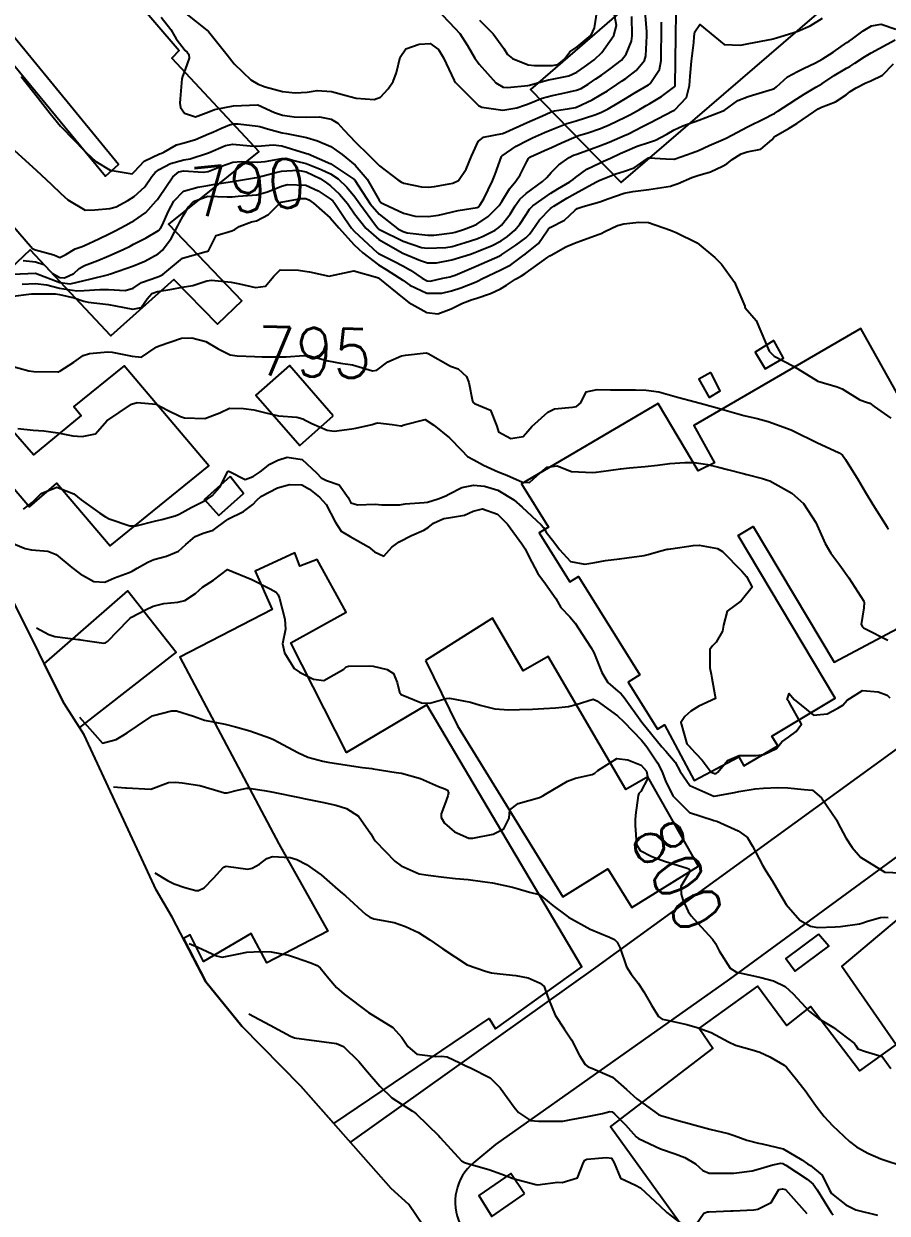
# Model space of a CAD drawing. Header units: metres. Extents: x 318500 to 325275, y 7408834 to 7428799.
# Drawn here: x 321414.6 to 321485.1, y 7423307.8 to 7423404.9 of the extents above; entities that cross this region are included whole.
import ezdxf
from ezdxf.enums import TextEntityAlignment as Align

# ---------------------------------------------------------------- set-up
doc = ezdxf.new("R2010")
doc.units = ezdxf.units.M
doc.header["$MEASUREMENT"] = 0
for name, color, linetype in [('Area', 45, 'Continuous'), ('Cotas', 45, 'Continuous'), ('Curvas de Nivel 1m', 11, 'Continuous'), ('Curvas de Nivel 5m', 15, 'Continuous'), ('Edificações', 30, 'Continuous'), ('Vias Primárias', 230, 'Continuous')]:
    doc.layers.add(name, color=color, linetype=linetype)
doc.styles.add('Style-STANDARD', font='STANDARD.shx')

msp = doc.modelspace()

# ---------------------------------------------------------------- linework, layer by layer
at = {"layer": 'Area'}
msp.add_lwpolyline([(321455.68, 7423294.312), (321446.048, 7423308.544), (321444.599, 7423309.834), (321437.223, 7423318.192), (321432.406, 7423323.079), (321429.474, 7423326.699), (321426.735, 7423331.999), (321425.409, 7423334.226), (321424.062, 7423337.156), (321423.486, 7423338.387), (321419.536, 7423346.861), (321417.892, 7423349.44), (321413.757, 7423357.753)], dxfattribs=at)
at = {"layer": 'Curvas de Nivel 1m', "flags": 128}
for points, elevation in [([(321413.812, 7423394.608), (321415.655, 7423392.93), (321416.039, 7423392.574), (321416.864, 7423391.783), (321417.635, 7423391.068), (321418.213, 7423390.544), (321419.618, 7423389.697), (321420.417, 7423389.719), (321421.62, 7423389.826), (321422.146, 7423389.968), (321423.113, 7423390.478), (321423.633, 7423390.805), (321424.495, 7423391.608), (321425.069, 7423392.456), (321425.324, 7423392.784), (321425.658, 7423393.016), (321426.59, 7423393.512), (321427.671, 7423393.812), (321428.186, 7423393.898), (321429.68, 7423394.39), (321431.089, 7423394.976), (321431.691, 7423395.095), (321433.087, 7423394.951), (321433.689, 7423394.934), (321434.968, 7423395.044), (321435.689, 7423394.94), (321437.608, 7423394.364), (321437.681, 7423394.338), (321437.837, 7423394.288), (321439.668, 7423393.482), (321441.571, 7423392.231), (321441.612, 7423392.193), (321441.649, 7423392.144), (321442.902, 7423390.217), (321443.617, 7423389.376), (321445.155, 7423388.187), (321445.597, 7423387.948), (321445.923, 7423387.847), (321447.592, 7423387.648), (321448.088, 7423387.649), (321449.596, 7423387.84), (321449.83, 7423387.893), (321450.508, 7423388.116), (321451.298, 7423388.412), (321451.607, 7423388.553), (321452.53, 7423389.173), (321453.418, 7423390.073), (321453.633, 7423390.397), (321454.275, 7423391.433), (321454.78, 7423392.059), (321455.134, 7423392.579), (321455.675, 7423393.685), (321455.811, 7423393.915), (321455.985, 7423394.045), (321457.138, 7423394.578), (321457.692, 7423394.823), (321458.519, 7423395.191), (321459.706, 7423395.716), (321459.912, 7423395.792), (321460.578, 7423395.987), (321461.714, 7423396.358), (321462.414, 7423396.657), (321463.723, 7423397.288), (321464.152, 7423397.509), (321464.889, 7423397.928), (321465.419, 7423398.239), (321465.737, 7423398.414), (321466.677, 7423398.975), (321467.759, 7423399.804), (321467.798, 7423399.851), (321467.809, 7423399.889), (321467.827, 7423401.852), (321467.829, 7423401.889), (321467.833, 7423401.932), (321467.858, 7423403.889), (321467.892, 7423405.837)], 789), ([(321425.825, 7423405.46), (321426.606, 7423404.438), (321427.049, 7423403.678), (321427.793, 7423402.742), (321427.961, 7423402.586), (321428.093, 7423402.415), (321428.106, 7423402.095), (321427.772, 7423401.188), (321427.565, 7423400.621), (321427.523, 7423400.424), (321427.384, 7423398.776), (321427.345, 7423398.426), (321427.394, 7423398.093), (321427.722, 7423397.626), (321428.636, 7423397.323), (321429.723, 7423397.73), (321430.193, 7423397.917), (321431.728, 7423398.205), (321433.699, 7423398.309), (321433.73, 7423398.301), (321435.073, 7423397.669), (321435.722, 7423397.466), (321436.693, 7423397.328), (321437.72, 7423397.304), (321438.753, 7423397.308), (321439.719, 7423397.129), (321440.256, 7423396.792), (321440.749, 7423396.244), (321441.695, 7423395.251), (321442.75, 7423394.219), (321443.667, 7423393.329), (321445.15, 7423392.187), (321445.454, 7423391.988), (321445.647, 7423391.894), (321447.089, 7423391.602), (321447.644, 7423391.586), (321448.145, 7423391.645), (321449.648, 7423391.913), (321450.095, 7423392.123), (321450.719, 7423393.059), (321451.164, 7423394.108), (321451.321, 7423394.47), (321451.698, 7423395.317), (321452.133, 7423395.664), (321453.708, 7423395.966), (321453.793, 7423395.994), (321453.963, 7423396.076), (321455.718, 7423396.853), (321457.208, 7423397.511), (321457.727, 7423397.743), (321457.94, 7423397.806), (321459.164, 7423398.006), (321459.649, 7423398.083), (321459.732, 7423398.105), (321461.013, 7423398.709), (321461.747, 7423399.128), (321462.263, 7423399.452), (321463.023, 7423399.951), (321463.462, 7423400.247), (321463.768, 7423400.452), (321464.61, 7423401.099), (321465.295, 7423401.925), (321465.416, 7423402.302), (321465.484, 7423403.923), (321465.484, 7423404.254), (321465.349, 7423405.925)], 787), ([(321427.83, 7423405.75), (321429.559, 7423404.394), (321429.696, 7423404.279), (321429.808, 7423404.16), (321431.215, 7423402.376), (321431.779, 7423401.657), (321433.141, 7423400.349), (321433.755, 7423399.991), (321434.328, 7423399.755), (321435.746, 7423399.38), (321436.769, 7423399.276), (321437.746, 7423399.344), (321438.562, 7423399.463), (321439.747, 7423399.388), (321440.932, 7423399.052), (321441.739, 7423398.844), (321443.215, 7423398.738), (321443.741, 7423398.916), (321444.359, 7423399.593), (321444.766, 7423400.195), (321445.035, 7423400.928), (321445.349, 7423402.187), (321445.797, 7423402.876), (321446.889, 7423403.257), (321447.801, 7423403.299), (321448.482, 7423402.828), (321448.879, 7423402.139), (321449.762, 7423400.292), (321449.872, 7423400.128), (321451.732, 7423398.245), (321452.01, 7423398.097), (321453.728, 7423397.864), (321454.86, 7423398.063), (321455.503, 7423398.284), (321455.735, 7423398.365), (321456.945, 7423398.829), (321457.746, 7423399.069), (321458.533, 7423399.227), (321459.752, 7423399.49), (321460.111, 7423399.638), (321460.688, 7423399.986), (321461.323, 7423400.42), (321461.771, 7423400.73), (321462.499, 7423401.239), (321463.406, 7423401.946), (321463.795, 7423402.433), (321464.243, 7423403.499), (321464.298, 7423403.935), (321464.255, 7423405.515)], 786), ([(321451.826, 7423405.198), (321452.929, 7423404.089), (321453.798, 7423402.904), (321454.115, 7423402.397), (321454.502, 7423402.069), (321455.783, 7423401.559), (321456.314, 7423401.51), (321457.782, 7423401.507), (321458.21, 7423401.589), (321458.744, 7423402.01), (321459.186, 7423402.616), (321459.8, 7423403.039), (321460.929, 7423403.983), (321461.216, 7423404.582), (321461.436, 7423405.976)], 784), ([(321414.383, 7423400.601), (321415.735, 7423398.913), (321415.994, 7423398.576), (321416.756, 7423397.6), (321417.609, 7423396.552), (321417.708, 7423396.437), (321419.573, 7423394.531), (321419.678, 7423394.43), (321420.502, 7423393.683), (321421.657, 7423392.966), (321423.459, 7423392.667), (321423.656, 7423392.848), (321424.428, 7423393.703), (321425.678, 7423394.294), (321425.798, 7423394.328), (321426.042, 7423394.445), (321427.083, 7423395.036), (321427.692, 7423395.196), (321428.631, 7423395.471), (321429.703, 7423395.918), (321430.035, 7423396.057), (321430.756, 7423396.38), (321431.411, 7423396.675), (321431.714, 7423396.749), (321432.104, 7423396.754), (321433.712, 7423396.566), (321433.894, 7423396.519), (321434.51, 7423396.328), (321435.706, 7423396.021), (321436.066, 7423395.945), (321437.7, 7423395.635), (321438.601, 7423395.372), (321439.689, 7423394.886), (321440.617, 7423394.246), (321441.667, 7423393.361), (321442.642, 7423392.22), (321443.633, 7423390.511), (321443.76, 7423390.336), (321443.977, 7423390.205), (321445.619, 7423389.468), (321446.56, 7423389.222), (321447.615, 7423389.178), (321448.467, 7423389.292), (321449.622, 7423389.573), (321450.071, 7423389.676), (321451.627, 7423389.921), (321451.747, 7423389.979), (321451.85, 7423390.097), (321452.178, 7423390.634), (321452.894, 7423392.081), (321453.104, 7423392.632), (321453.614, 7423394.071), (321453.64, 7423394.111), (321453.681, 7423394.142), (321454.827, 7423394.929), (321455.7, 7423395.392), (321456.154, 7423395.593), (321457.14, 7423396.029), (321457.713, 7423396.284), (321458.964, 7423396.761), (321459.72, 7423396.995), (321461.227, 7423397.479), (321461.727, 7423397.671), (321462.32, 7423397.961), (321463.199, 7423398.487), (321463.743, 7423398.827), (321464.438, 7423399.244), (321465.625, 7423399.921), (321465.701, 7423399.98), (321465.762, 7423400.039), (321466.505, 7423401.183), (321466.649, 7423401.907), (321466.658, 7423402.767), (321466.669, 7423403.907), (321466.68, 7423405.054)], 788), ([(321414.558, 7423385.593), (321415.559, 7423385.489), (321416.252, 7423385.265), (321416.912, 7423384.56), (321417.545, 7423384.198), (321417.926, 7423384.165), (321418.696, 7423384.539), (321419.137, 7423384.951), (321419.557, 7423385.192), (321420.65, 7423385.603), (321421.565, 7423385.974), (321422.73, 7423386.483), (321423.292, 7423386.757), (321423.577, 7423386.912), (321424.593, 7423387.452), (321425.594, 7423388.049), (321425.791, 7423388.253), (321425.9, 7423388.445), (321426.428, 7423389.628), (321426.848, 7423390.432), (321427.638, 7423391.257), (321428.826, 7423391.587), (321429.643, 7423391.717), (321430.217, 7423391.811), (321431.647, 7423392.039), (321433.444, 7423392.343), (321433.628, 7423392.363), (321433.65, 7423392.371), (321435.189, 7423392.785), (321435.659, 7423392.877), (321436.994, 7423392.963), (321437.658, 7423392.822), (321438.801, 7423392.273), (321439.318, 7423391.936), (321439.644, 7423391.695), (321440.399, 7423391.01), (321441.038, 7423390.239), (321441.618, 7423389.41), (321442.545, 7423388.221), (321443.587, 7423387.311), (321445.57, 7423386.18), (321447.007, 7423385.601), (321447.563, 7423385.411), (321448.306, 7423385.399), (321449.565, 7423385.635), (321451.074, 7423386.107), (321451.436, 7423386.238), (321451.573, 7423386.287), (321452.845, 7423386.817), (321453.587, 7423387.193), (321454.113, 7423387.544), (321454.708, 7423388.059), (321455.114, 7423388.549), (321455.62, 7423389.357), (321455.897, 7423389.775), (321456.171, 7423390.042), (321457.641, 7423391.083), (321458.222, 7423391.436), (321459.197, 7423392.005), (321459.46, 7423392.194), (321459.656, 7423392.372), (321460.596, 7423393.056), (321461.674, 7423393.573), (321461.954, 7423393.688), (321462.509, 7423393.958), (321463.304, 7423394.328), (321463.688, 7423394.491), (321464.708, 7423394.916), (321465.7, 7423395.262), (321466.194, 7423395.421), (321467.112, 7423395.899), (321467.714, 7423396.247), (321468.411, 7423396.573), (321469.722, 7423397.054), (321470.305, 7423397.273), (321471.73, 7423397.797), (321471.808, 7423397.839), (321472.907, 7423398.658), (321473.748, 7423398.978), (321474.376, 7423399.175), (321475.757, 7423399.579), (321475.896, 7423399.641), (321476.069, 7423399.777), (321476.968, 7423400.572), (321477.779, 7423401.02), (321478.276, 7423401.259), (321479.254, 7423401.738), (321479.793, 7423402.027), (321480.689, 7423402.606), (321481.807, 7423403.378), (321481.999, 7423403.507), (321482.268, 7423403.695), (321483.16, 7423404.346), (321483.826, 7423404.756), (321484.613, 7423404.883), (321485.822, 7423404.48)], 791), ([(321413.682, 7423384.474), (321415.55, 7423384.561), (321415.575, 7423384.555), (321417.539, 7423383.791), (321418.396, 7423383.683), (321419.541, 7423383.957), (321419.988, 7423384.079), (321421.549, 7423384.457), (321421.583, 7423384.466), (321421.691, 7423384.498), (321423.557, 7423385.167), (321424.487, 7423385.535), (321425.567, 7423386.128), (321425.924, 7423386.445), (321426.637, 7423387.381), (321427.195, 7423388.426), (321427.322, 7423388.706), (321427.612, 7423389.237), (321428.067, 7423389.97), (321428.472, 7423390.407), (321429.634, 7423390.834), (321431.21, 7423390.798), (321431.634, 7423390.794), (321432.118, 7423390.846), (321433.636, 7423390.946), (321434.506, 7423391.194), (321435.643, 7423391.658), (321436.151, 7423391.799), (321437.645, 7423391.754), (321438.637, 7423391.272), (321439.634, 7423390.628), (321439.838, 7423390.463), (321440.006, 7423390.254), (321440.834, 7423389.02), (321441.377, 7423388.233), (321441.596, 7423387.985), (321443.5, 7423386.211), (321443.57, 7423386.163), (321444.871, 7423385.498), (321445.56, 7423385.152), (321446.194, 7423384.808), (321447.125, 7423384.156), (321447.547, 7423383.918), (321447.793, 7423383.901), (321448.823, 7423384.137), (321449.412, 7423384.271), (321449.552, 7423384.306), (321449.828, 7423384.401), (321451.56, 7423385.129), (321453.476, 7423385.979), (321453.57, 7423386.024), (321453.601, 7423386.038), (321453.644, 7423386.069), (321454.792, 7423386.847), (321455.591, 7423387.45), (321455.905, 7423387.735), (321456.127, 7423388.042), (321456.725, 7423388.922), (321457.627, 7423389.832), (321457.73, 7423389.917), (321457.877, 7423390.018), (321458.962, 7423390.682), (321459.641, 7423391.053), (321461.33, 7423391.975), (321461.531, 7423392.092), (321461.653, 7423392.155), (321462.956, 7423392.655), (321463.664, 7423392.888), (321464.444, 7423393.157), (321465.549, 7423393.921), (321465.633, 7423393.968), (321465.681, 7423393.978), (321467.031, 7423393.9), (321467.679, 7423393.855), (321467.709, 7423393.86), (321467.797, 7423393.888), (321469.181, 7423394.375), (321469.691, 7423394.572), (321470.578, 7423394.97), (321471.704, 7423395.464), (321471.957, 7423395.585), (321472.425, 7423395.829), (321473.717, 7423396.503), (321475.153, 7423397.218), (321475.727, 7423397.506), (321475.904, 7423397.603), (321476.179, 7423397.776), (321477.119, 7423398.387), (321477.745, 7423398.786), (321478.345, 7423399.157), (321479.295, 7423399.737), (321479.584, 7423399.912), (321479.764, 7423400.025), (321480.795, 7423400.695), (321481.784, 7423401.288), (321482.049, 7423401.434), (321482.457, 7423401.693), (321483.255, 7423402.226), (321483.799, 7423402.554), (321485.765, 7423403.606)], 792), ([(321414.476, 7423383.656), (321415.537, 7423383.724), (321416.493, 7423383.608), (321417.532, 7423383.334), (321418.949, 7423383.115), (321419.529, 7423383.137), (321420.816, 7423383.225), (321421.531, 7423383.224), (321422.875, 7423383.135), (321423.533, 7423383.337), (321424.219, 7423383.784), (321425.547, 7423384.259), (321425.696, 7423384.3), (321425.956, 7423384.444), (321427.564, 7423385.779), (321429.506, 7423386.328), (321429.569, 7423386.337), (321429.61, 7423386.35), (321429.686, 7423386.389), (321430.327, 7423387.644), (321431.595, 7423388.02), (321431.834, 7423388.129), (321432.196, 7423388.361), (321433.212, 7423388.74), (321433.608, 7423388.842), (321434.602, 7423389.338), (321435.535, 7423390.311), (321435.63, 7423390.357), (321437.262, 7423390.665), (321437.634, 7423390.652), (321437.883, 7423390.537), (321438.253, 7423390.281), (321439.612, 7423389.067), (321440.33, 7423388.249), (321441.58, 7423386.872), (321442.289, 7423386.223), (321443.56, 7423385.245), (321444.199, 7423384.843), (321445.271, 7423384.184), (321445.547, 7423383.991), (321446.136, 7423383.576), (321447.531, 7423382.912), (321448.752, 7423382.917), (321449.535, 7423383.113), (321450.302, 7423383.355), (321451.546, 7423383.862), (321451.708, 7423383.938), (321451.998, 7423384.093), (321453.558, 7423384.824), (321454.374, 7423385.25), (321455.454, 7423386.051), (321455.52, 7423386.102), (321455.571, 7423386.137), (321456.633, 7423386.986), (321457.357, 7423388.024), (321457.453, 7423388.171), (321457.604, 7423388.283), (321458.75, 7423388.872), (321459.625, 7423389.697), (321459.793, 7423389.833), (321460.286, 7423389.99), (321461.634, 7423390.383), (321462.289, 7423390.613), (321463.641, 7423391.089), (321464.345, 7423391.231), (321465.645, 7423391.382), (321467.422, 7423391.668), (321467.648, 7423391.727), (321468.038, 7423391.884), (321469.159, 7423392.366), (321469.66, 7423392.519), (321470.677, 7423392.838), (321471.672, 7423393.287), (321472.022, 7423393.488), (321472.454, 7423393.828), (321473.196, 7423394.308), (321473.69, 7423394.454), (321474.795, 7423394.692), (321475.705, 7423395.437), (321475.845, 7423395.642), (321476.014, 7423395.777), (321477.095, 7423396.387), (321477.72, 7423396.768), (321479.116, 7423397.739), (321479.483, 7423397.985), (321479.736, 7423398.097), (321480.901, 7423398.555), (321481.751, 7423399.125), (321482.076, 7423399.376), (321482.573, 7423399.692), (321483.354, 7423400.096), (321483.769, 7423400.255), (321484.734, 7423400.707), (321485.637, 7423401.652)], 793), ([(321413.521, 7423382.662), (321415.248, 7423382.86), (321415.525, 7423382.883), (321417.204, 7423382.875), (321417.524, 7423382.828), (321418.731, 7423382.538), (321419.516, 7423382.277), (321419.86, 7423382.179), (321421.512, 7423381.995), (321422.106, 7423381.896), (321423.507, 7423381.626), (321424.205, 7423381.768), (321424.685, 7423382.458), (321425.075, 7423382.906), (321425.529, 7423383.072), (321426.706, 7423383.258), (321427.535, 7423383.404), (321428.398, 7423383.546), (321429.543, 7423383.922), (321429.938, 7423383.992), (321431.542, 7423383.827), (321432.224, 7423383.675), (321433.536, 7423383.375), (321434.357, 7423383.509), (321435.032, 7423384.318), (321435.555, 7423384.825), (321437.045, 7423384.805), (321437.554, 7423384.711), (321437.929, 7423384.66), (321439.551, 7423384.32), (321439.64, 7423384.348), (321441.555, 7423384.759), (321443.501, 7423384.21), (321443.55, 7423384.183), (321443.662, 7423384.095), (321445.526, 7423382.576), (321446.058, 7423382.172), (321447.508, 7423381.338), (321448.408, 7423381.24), (321449.513, 7423381.652), (321449.826, 7423381.815), (321450.419, 7423382.117), (321451.218, 7423382.411), (321451.526, 7423382.501), (321452.722, 7423382.892), (321453.538, 7423383.28), (321454.036, 7423383.571), (321454.761, 7423384.058), (321455.261, 7423384.344), (321455.555, 7423384.518), (321457.397, 7423385.851), (321457.569, 7423385.965), (321457.662, 7423386.019), (321458.88, 7423386.701), (321459.585, 7423387.018), (321460.304, 7423387.274), (321461.597, 7423387.746), (321461.758, 7423387.807), (321462.057, 7423387.963), (321463.096, 7423388.46), (321463.61, 7423388.587), (321464.831, 7423388.708), (321465.612, 7423388.687), (321467.419, 7423388.076), (321467.602, 7423387.996), (321467.878, 7423387.886), (321469.588, 7423387.037), (321471.05, 7423385.845), (321471.572, 7423385.285), (321472.632, 7423383.824), (321473.476, 7423381.855), (321473.488, 7423381.81), (321473.492, 7423381.783), (321473.519, 7423381.737), (321474.41, 7423380.698), (321474.795, 7423379.791), (321475.476, 7423378.184), (321475.893, 7423377.776), (321477.458, 7423376.959), (321479.44, 7423375.73), (321481.021, 7423375.291), (321481.434, 7423375.102), (321482.891, 7423374.22), (321483.424, 7423374.036), (321483.703, 7423373.956), (321484.058, 7423373.67), (321485.406, 7423372.713)], 794), ([(321414.109, 7423371.869), (321415.378, 7423371.75), (321416.247, 7423371.697), (321417.375, 7423371.52), (321418.616, 7423371.292), (321419.371, 7423371.235), (321420.45, 7423371.437), (321421.39, 7423372.5), (321423.404, 7423373.861), (321423.858, 7423374.013), (321425.404, 7423373.853), (321426.337, 7423373.374), (321427.394, 7423372.845), (321427.738, 7423372.759), (321429.393, 7423372.685), (321430.614, 7423373.162), (321431.402, 7423373.548), (321432.547, 7423373.498), (321433.4, 7423373.388), (321434.269, 7423373.197), (321435.396, 7423372.914), (321436.898, 7423372.792), (321437.394, 7423372.658), (321437.638, 7423372.532), (321438.128, 7423372.279), (321439.382, 7423371.75), (321439.965, 7423371.668), (321441.384, 7423371.846), (321441.71, 7423371.902), (321443.042, 7423372.213), (321443.308, 7423372.293), (321443.391, 7423372.322), (321443.519, 7423372.336), (321444.684, 7423372.191), (321445.389, 7423372.106), (321445.461, 7423372.107), (321445.674, 7423372.176), (321447.395, 7423372.607), (321448.101, 7423372.143), (321449.375, 7423371.118), (321450.358, 7423370.115), (321450.842, 7423369.594), (321451.352, 7423369.311), (321452.146, 7423368.886), (321453.343, 7423368.352), (321454.039, 7423368.063), (321455.332, 7423367.507), (321455.898, 7423367.475), (321456.539, 7423368.032), (321457.347, 7423368.725), (321458.161, 7423368.82), (321459.344, 7423368.358), (321461.034, 7423368.282), (321461.344, 7423368.324), (321461.757, 7423368.377), (321463.346, 7423368.58), (321464.079, 7423368.66), (321465.349, 7423368.767), (321466.356, 7423368.894), (321467.351, 7423369.021), (321468.585, 7423369.104), (321469.352, 7423369.1), (321470.436, 7423368.934), (321471.349, 7423368.719), (321472.065, 7423368.541), (321473.344, 7423368.201), (321473.657, 7423368.119), (321474.942, 7423367.786), (321475.338, 7423367.671), (321475.518, 7423367.597), (321477.323, 7423366.609), (321478.283, 7423365.745), (321479.287, 7423364.206), (321479.509, 7423363.727), (321480.048, 7423362.499), (321480.522, 7423361.711), (321481.245, 7423360.733), (321481.979, 7423359.693), (321483.202, 7423357.783), (321483.236, 7423357.679), (321483.196, 7423357.233), (321482.998, 7423355.866), (321483.085, 7423355.681), (321483.179, 7423355.61), (321483.334, 7423355.521), (321485.164, 7423354.599)], 796), ([(321414.596, 7423365.285), (321415.299, 7423365.827), (321415.668, 7423366.211), (321416.038, 7423366.569), (321417.315, 7423367.085), (321418.685, 7423366.536), (321419.303, 7423366.053), (321420.83, 7423364.964), (321421.282, 7423364.66), (321421.581, 7423364.495), (321423.272, 7423363.921), (321423.796, 7423363.941), (321425.278, 7423364.308), (321425.396, 7423364.331), (321425.884, 7423364.441), (321426.958, 7423364.751), (321427.287, 7423364.888), (321428.279, 7423365.422), (321429.303, 7423365.952), (321429.588, 7423366.105), (321430, 7423366.383), (321430.609, 7423367.085), (321431.278, 7423368.371), (321431.301, 7423368.399), (321431.33, 7423368.403), (321431.401, 7423368.369), (321432.694, 7423367.72), (321433.326, 7423367.95), (321433.908, 7423368.331), (321434.705, 7423368.954), (321435.345, 7423369.306), (321436.103, 7423369.548), (321437.346, 7423369.343), (321438.501, 7423368.272), (321438.898, 7423367.838), (321439.324, 7423367.627), (321440.347, 7423367.271), (321441.082, 7423366.233), (321441.304, 7423365.809), (321441.867, 7423365.659), (321443.302, 7423365.694), (321443.851, 7423365.652), (321445.302, 7423365.659), (321445.748, 7423365.728), (321447.305, 7423365.834), (321447.58, 7423365.873), (321448.456, 7423366.139), (321449.074, 7423366.372), (321449.316, 7423366.504), (321450.37, 7423367.068), (321451.327, 7423367.255), (321452.23, 7423367.183), (321453.322, 7423366.853), (321454.613, 7423366.057), (321455.301, 7423365.46), (321456.854, 7423364.026), (321457.043, 7423363.789), (321457.274, 7423363.423), (321457.895, 7423362.639), (321458.354, 7423362.004), (321459.246, 7423361.03), (321460.421, 7423360.799), (321461.245, 7423360.953), (321462.104, 7423361.1), (321463.25, 7423361.248), (321463.86, 7423361.322), (321465.254, 7423361.523), (321465.582, 7423361.58), (321466.617, 7423361.896), (321467.135, 7423362.017), (321467.261, 7423362.039), (321467.442, 7423362.067), (321469.265, 7423362.329), (321469.767, 7423362.354), (321471.262, 7423362.073), (321471.676, 7423361.826), (321473.236, 7423360.241), (321473.623, 7423359.804), (321474.084, 7423358.93), (321473.2, 7423357.81), (321472.044, 7423356.968), (321471.743, 7423355.824), (321471.674, 7423355.323), (321471.159, 7423354.438), (321470.845, 7423354.144), (321470.615, 7423353.838), (321470.615, 7423352.35), (321470.729, 7423351.836), (321470.79, 7423351.508), (321471.1, 7423349.83), (321469.732, 7423349.209), (321469.084, 7423348.794), (321468.576, 7423348.369), (321468.261, 7423347.872), (321468.76, 7423346.148), (321469.017, 7423345.86), (321469.024, 7423345.845), (321469.04, 7423345.818), (321469.992, 7423344.808), (321470.751, 7423343.834), (321471.018, 7423343.707), (321471.134, 7423343.714), (321471.295, 7423343.827), (321472.062, 7423344.788), (321473.034, 7423345.172), (321474.421, 7423345.177), (321475.035, 7423345.256), (321476.064, 7423345.765), (321476.507, 7423346.299), (321477.054, 7423346.692), (321477.674, 7423347.131), (321478.111, 7423347.74), (321477.097, 7423349.527), (321476.957, 7423349.752), (321477.105, 7423350.25), (321477.504, 7423349.746), (321479.081, 7423348.464), (321480.21, 7423348.586), (321481.09, 7423349.055), (321481.49, 7423349.298), (321481.833, 7423349.689), (321483.108, 7423350.492), (321484.379, 7423350.385), (321485.105, 7423350.107), (321485.34, 7423349.884)], 797), ([(321413.476, 7423362.607), (321414.733, 7423362.074), (321415.244, 7423361.97), (321416.558, 7423361.875), (321417.24, 7423361.6), (321418.518, 7423360.537), (321419.222, 7423360.011), (321420.332, 7423359.394), (321421.212, 7423359.327), (321422.009, 7423359.697), (321423.225, 7423360.135), (321423.459, 7423360.235), (321423.857, 7423360.464), (321424.73, 7423360.96), (321425.237, 7423361.188), (321426.269, 7423361.463), (321427.245, 7423361.876), (321427.833, 7423362.411), (321428.592, 7423363.068), (321429.264, 7423363.329), (321430.065, 7423363.585), (321431.143, 7423364.371), (321431.218, 7423364.433), (321431.281, 7423364.467), (321432.548, 7423365.095), (321433.3, 7423365.669), (321433.624, 7423366.017), (321433.964, 7423366.33), (321435.317, 7423367.039), (321436.306, 7423367.314), (321437.32, 7423367.292), (321437.951, 7423366.915), (321438.746, 7423366.268), (321439.301, 7423365.672), (321440.025, 7423364.249), (321440.517, 7423363.486), (321441.268, 7423363.067), (321442.761, 7423362.215), (321443.254, 7423361.815), (321444.004, 7423361.443), (321444.662, 7423362.189), (321445.264, 7423362.624), (321446.259, 7423363.154), (321447.274, 7423363.59), (321447.632, 7423363.791), (321448.065, 7423364.142), (321448.898, 7423364.522), (321449.287, 7423364.589), (321450.586, 7423364.815), (321451.295, 7423365.126), (321452.073, 7423365.314), (321453.292, 7423364.873), (321454.109, 7423364.062), (321455.264, 7423362.47), (321455.438, 7423362.223), (321455.543, 7423362.046), (321455.85, 7423361.442), (321456.582, 7423360.03), (321457.217, 7423359.186), (321458.054, 7423358.007), (321458.469, 7423357.277), (321459.185, 7423356.505), (321459.632, 7423355.985), (321460.543, 7423354.592), (321460.949, 7423353.972), (321461.144, 7423353.58), (321461.808, 7423351.96), (321462.294, 7423351.134), (321463.105, 7423350.447), (321463.395, 7423350.228), (321463.621, 7423349.932), (321465.07, 7423347.91), (321466.717, 7423345.893), (321467.036, 7423345.53), (321467.786, 7423344.637), (321468.193, 7423343.872), (321469.003, 7423342.747), (321470.964, 7423341.857), (321470.99, 7423341.857), (321472.644, 7423342.165), (321472.997, 7423342.245), (321474.332, 7423342.458), (321475.001, 7423342.509), (321476.194, 7423342.571), (321477.002, 7423342.536), (321478.324, 7423342.413), (321478.999, 7423342.352), (321479.751, 7423341.719), (321480.964, 7423339.933), (321481.092, 7423339.698), (321481.736, 7423338.477), (321482.249, 7423337.68), (321482.928, 7423336.888), (321484.91, 7423335.65), (321486.909, 7423335.567)], 798), ([(321415.65, 7423355.6), (321416.655, 7423355.058), (321417.153, 7423354.887), (321419.034, 7423354.649), (321419.151, 7423354.641), (321419.258, 7423354.636), (321419.989, 7423354.517), (321421.148, 7423354.351), (321421.268, 7423354.378), (321421.432, 7423354.496), (321423.168, 7423356.246), (321423.269, 7423356.369), (321423.405, 7423356.468), (321424.548, 7423357.088), (321425.184, 7423357.378), (321426.039, 7423357.586), (321427.189, 7423357.713), (321427.755, 7423357.849), (321428.621, 7423358.399), (321428.923, 7423358.675), (321429.208, 7423358.918), (321430.103, 7423359.495), (321431.23, 7423360.37), (321433.218, 7423359.547), (321434.733, 7423358.791), (321435.203, 7423358.524), (321435.386, 7423358.308), (321435.497, 7423358.007), (321435.914, 7423356.303), (321435.968, 7423355.502), (321435.74, 7423354.304), (321435.887, 7423353.555), (321436.695, 7423352.294), (321437.117, 7423351.979), (321438.264, 7423351.425), (321439.111, 7423351.32), (321440.733, 7423352.236), (321440.939, 7423352.417), (321441.124, 7423352.471), (321442.846, 7423352.491), (321443.124, 7423352.488), (321444.289, 7423352.192), (321444.806, 7423351.874), (321445.11, 7423351.154), (321445.283, 7423350.359), (321445.427, 7423350.175), (321447.09, 7423349.49), (321447.764, 7423349.47), (321449.096, 7423349.849), (321449.359, 7423349.863), (321451.091, 7423349.529), (321451.885, 7423349.291), (321453.084, 7423348.985), (321454.221, 7423348.921), (321455.083, 7423348.94), (321456.14, 7423348.978), (321457.085, 7423349.017), (321458.016, 7423349.076), (321459.088, 7423349.198), (321459.727, 7423349.347), (321461.097, 7423349.77), (321461.41, 7423349.65), (321463.077, 7423348.43), (321463.609, 7423347.932), (321465.048, 7423346.435), (321465.479, 7423345.906), (321466.345, 7423344.578), (321466.706, 7423343.893), (321467.008, 7423343.111), (321467.617, 7423341.881), (321468.97, 7423340.533), (321470.894, 7423339.899), (321470.961, 7423339.889), (321471.202, 7423339.828), (321472.952, 7423339.03), (321473.675, 7423338.527), (321474.114, 7423337.792), (321474.917, 7423336.24), (321475.215, 7423335.775), (321475.745, 7423334.919), (321476.436, 7423333.757), (321476.598, 7423333.475), (321476.873, 7423333.02), (321477.991, 7423331.739), (321478.853, 7423331.255), (321479.432, 7423331.141), (321480.852, 7423331.196), (321481.309, 7423331.237), (321482.857, 7423331.448), (321483.035, 7423331.49), (321483.5, 7423331.664), (321484.567, 7423331.949), (321484.863, 7423331.979), (321485.189, 7423331.971)], 799), ([(321421.92, 7423342.63), (321422.91, 7423342.552), (321422.991, 7423342.547), (321424.99, 7423342.44), (321426.433, 7423342.994), (321426.999, 7423343.004), (321427.529, 7423342.943), (321428.995, 7423342.729), (321430.183, 7423342.378), (321430.987, 7423342.137), (321431.218, 7423342.135), (321432.068, 7423342.354), (321432.811, 7423342.524), (321432.993, 7423342.523), (321434.236, 7423342.321), (321434.988, 7423342.203), (321435.12, 7423342.176), (321436.982, 7423341.788), (321437.602, 7423341.66), (321438.977, 7423341.363), (321440.094, 7423341.123), (321440.969, 7423340.854), (321441.931, 7423340.22), (321442.946, 7423338.804), (321443.158, 7423338.423), (321443.325, 7423338.204), (321444.916, 7423336.561), (321445.436, 7423336.172), (321446.901, 7423335.539), (321447.615, 7423335.427), (321448.897, 7423335.263), (321449.869, 7423335.142), (321450.895, 7423335.073), (321452.071, 7423334.904), (321452.891, 7423334.789), (321454.506, 7423334.434), (321454.884, 7423334.317), (321455.893, 7423334.035), (321456.682, 7423333.827), (321456.877, 7423333.712), (321457.802, 7423332.939), (321458.862, 7423332.14), (321459.098, 7423331.988), (321460.846, 7423331.022), (321462.439, 7423330.343), (321462.834, 7423330.177), (321463.062, 7423329.937), (321463.298, 7423329.458), (321463.836, 7423327.924), (321464.215, 7423327.34), (321464.787, 7423326.597), (321465.248, 7423325.905), (321465.854, 7423324.809), (321466.424, 7423323.893), (321466.747, 7423323.667), (321467.03, 7423323.601), (321468.74, 7423323.223), (321469.594, 7423322.991), (321470.731, 7423322.565), (321472.141, 7423321.816), (321472.717, 7423321.548), (321474.083, 7423321.158), (321474.712, 7423320.958), (321475.535, 7423320.594), (321476.702, 7423319.911), (321476.892, 7423319.748), (321477.698, 7423318.726), (321478.485, 7423317.732), (321478.667, 7423317.48), (321479.381, 7423316.443), (321479.955, 7423315.71), (321480.639, 7423314.987), (321482.036, 7423313.679), (321482.613, 7423313.235), (321483.541, 7423312.725), (321484.599, 7423312.265), (321486.59, 7423311.62)], 801), ([(321425.31, 7423335.61), (321426.334, 7423334.98), (321426.884, 7423334.704), (321427.746, 7423334.407), (321428.646, 7423334.162), (321428.878, 7423334.164), (321429.324, 7423334.383), (321430.092, 7423335.172), (321430.906, 7423336.082), (321431.13, 7423336.143), (321432.904, 7423335.915), (321433.256, 7423335.983), (321433.842, 7423336.326), (321434.452, 7423336.782), (321434.92, 7423336.949), (321436.348, 7423336.866), (321436.916, 7423336.687), (321437.696, 7423336.278), (321438.898, 7423335.452), (321440.259, 7423334.239), (321440.596, 7423333.953), (321440.875, 7423333.724), (321442.55, 7423332.213), (321442.857, 7423331.989), (321443.202, 7423331.857), (321444.85, 7423331.546), (321445.774, 7423331.238), (321446.839, 7423330.728), (321447.773, 7423330.141), (321448.819, 7423329.407), (321450.8, 7423328.1), (321452.301, 7423327.583), (321452.794, 7423327.457), (321453.493, 7423327.363), (321454.792, 7423327.229), (321455.783, 7423327.029), (321456.786, 7423326.608), (321457.09, 7423326.322), (321457.221, 7423326.013), (321457.463, 7423325.317), (321457.992, 7423324.001), (321458.733, 7423322.862), (321459.336, 7423321.984), (321459.98, 7423320.705), (321460.461, 7423319.972), (321460.697, 7423319.769), (321460.996, 7423319.665), (321462.685, 7423318.917), (321463.836, 7423317.923), (321464.659, 7423317.153), (321466.445, 7423315.892), (321466.639, 7423315.8), (321468.129, 7423315.362), (321468.634, 7423315.222), (321469.719, 7423314.932), (321470.629, 7423314.688), (321472.12, 7423314.321), (321472.626, 7423314.178), (321473.653, 7423313.795), (321474.616, 7423313.53), (321474.895, 7423313.496), (321476.61, 7423313.069), (321478.141, 7423312.19), (321478.592, 7423311.865), (321478.845, 7423311.726), (321479.804, 7423310.934), (321480.394, 7423309.703), (321480.566, 7423309.422), (321481.732, 7423308.502), (321482.546, 7423308.09), (321484.313, 7423307.652)], 802), ([(321428.11, 7423329.83), (321428.817, 7423329.538), (321430.338, 7423328.836), (321430.806, 7423328.737), (321432.161, 7423328.995), (321432.812, 7423329.14), (321433.938, 7423329.198), (321434.813, 7423329.147), (321436.229, 7423328.876), (321436.806, 7423328.708), (321438.06, 7423328.271), (321438.574, 7423328.039), (321438.796, 7423327.862), (321439.518, 7423326.979), (321440.146, 7423326.24), (321440.772, 7423325.71), (321442.75, 7423324.21), (321444.732, 7423322.979), (321445.485, 7423322.169), (321445.977, 7423321.426), (321446.707, 7423320.816), (321448.225, 7423320.615), (321448.705, 7423320.642), (321449.175, 7423320.594), (321450.218, 7423320.107), (321450.696, 7423319.866), (321451.097, 7423319.69), (321452.682, 7423318.865), (321453.495, 7423318.062), (321454.646, 7423316.47), (321454.998, 7423316.045), (321455.993, 7423315.389), (321456.633, 7423315.335), (321457.977, 7423315.343), (321458.634, 7423315.348), (321459.162, 7423315.458), (321460.637, 7423315.706), (321461.851, 7423315.952), (321462.455, 7423316.13), (321462.642, 7423316.101), (321462.857, 7423315.937), (321463.74, 7423315.032), (321464.621, 7423314.048), (321464.797, 7423313.908), (321466.608, 7423313.079), (321467.811, 7423312.663), (321468.598, 7423312.375), (321469.465, 7423311.847), (321470.052, 7423311.306), (321470.583, 7423311.087), (321471.318, 7423311.088), (321472.583, 7423311.081), (321474.09, 7423311.292), (321474.587, 7423311.431), (321475.766, 7423311.762), (321476.427, 7423311.918), (321476.592, 7423311.887), (321476.827, 7423311.748), (321478.579, 7423310.608), (321479.056, 7423310.204), (321479.38, 7423309.718), (321480.543, 7423307.891), (321480.688, 7423307.698)], 803), ([(321432.98, 7423324.1), (321434.733, 7423323.168), (321436.373, 7423322.285), (321436.719, 7423322.152), (321436.88, 7423322.117), (321438.716, 7423321.867), (321440.147, 7423321.671), (321440.712, 7423321.42), (321441.974, 7423320.217), (321442.687, 7423319.365), (321443.686, 7423318.19), (321444.656, 7423317.242), (321446.344, 7423316.154), (321446.525, 7423316.038), (321446.638, 7423315.941), (321448.499, 7423314.131), (321448.618, 7423314), (321450.346, 7423312.104), (321450.588, 7423311.969), (321450.767, 7423311.918), (321452.58, 7423311.398), (321453.633, 7423311.001), (321454.569, 7423310.664), (321456.426, 7423310.158), (321456.562, 7423310.147), (321458.216, 7423310.345), (321458.565, 7423310.33), (321459.826, 7423310.722), (321460.312, 7423311.973), (321460.418, 7423312.147), (321460.594, 7423312.243), (321462.179, 7423312.364), (321462.596, 7423312.328), (321462.81, 7423311.937), (321463.329, 7423310.686), (321464.572, 7423310.12), (321464.964, 7423309.906), (321466.548, 7423308.418), (321467.122, 7423307.881), (321468.524, 7423306.799)], 804), ([(321469.485, 7423306.886), (321470.132, 7423307.836), (321470.431, 7423307.943), (321470.542, 7423307.949), (321472.344, 7423308.011), (321472.543, 7423308.024), (321474.219, 7423308.111), (321474.546, 7423308.158), (321475.63, 7423308.688), (321476.271, 7423309.754), (321476.571, 7423309.826), (321476.813, 7423309.748), (321478.541, 7423307.809)], 804)]:
    msp.add_lwpolyline(points, dxfattribs=dict(at, elevation=elevation))
at = {"layer": 'Curvas de Nivel 5m', "flags": 128}
for points, elevation in [([(321448.289, 7423406.153), (321449.817, 7423404.566), (321450.201, 7423404.124), (321450.828, 7423403.142), (321451.445, 7423402.105), (321451.783, 7423401.617), (321453.145, 7423400.086), (321453.755, 7423399.742), (321454.113, 7423399.717), (321455.757, 7423399.863), (321455.909, 7423399.897), (321456.37, 7423400.041), (321457.455, 7423400.335), (321457.765, 7423400.387), (321459.117, 7423400.66), (321459.775, 7423400.967), (321460.384, 7423401.388), (321461.189, 7423401.979), (321461.796, 7423402.56), (321462.779, 7423403.955), (321462.998, 7423404.777), (321462.801, 7423405.956)], 785), ([(321413.599, 7423388.556), (321415.316, 7423386.584), (321415.472, 7423386.484), (321415.569, 7423386.469), (321417.073, 7423386.065), (321417.563, 7423385.824), (321418.033, 7423386.078), (321418.806, 7423386.538), (321419.375, 7423386.73), (321419.574, 7423386.804), (321420.746, 7423387.349), (321421.589, 7423387.766), (321422.074, 7423388.011), (321422.944, 7423388.48), (321423.367, 7423388.71), (321423.605, 7423388.837), (321424.566, 7423389.511), (321425.42, 7423390.452), (321425.513, 7423390.57), (321425.633, 7423390.745), (321426.79, 7423392.433), (321427.265, 7423392.817), (321427.657, 7423392.899), (321429.255, 7423392.797), (321429.657, 7423392.848), (321430.763, 7423393.279), (321431.669, 7423393.612), (321432.345, 7423393.685), (321433.669, 7423393.626), (321434.318, 7423393.683), (321435.674, 7423393.908), (321436.084, 7423393.896), (321437.668, 7423393.503), (321438.904, 7423393.029), (321439.656, 7423392.669), (321440.279, 7423392.251), (321440.991, 7423391.588), (321441.636, 7423390.794), (321442.045, 7423390.226), (321443.331, 7423388.486), (321443.544, 7423388.211), (321443.599, 7423388.159), (321443.719, 7423388.087), (321445.585, 7423387.168), (321447.08, 7423386.655), (321447.577, 7423386.591), (321449.068, 7423386.644), (321449.579, 7423386.732), (321450.646, 7423387.052), (321451.589, 7423387.354), (321452.119, 7423387.565), (321453.095, 7423388.078), (321453.396, 7423388.28), (321453.606, 7423388.488), (321454.311, 7423389.372), (321454.74, 7423390.059), (321455.1, 7423390.591), (321455.64, 7423391.07), (321456.97, 7423392.03), (321457.319, 7423392.361), (321457.661, 7423392.764), (321458.288, 7423393.396), (321459.15, 7423394.005), (321459.503, 7423394.182), (321459.684, 7423394.257), (321460.953, 7423394.719), (321461.695, 7423394.983), (321462.398, 7423395.261), (321463.708, 7423395.81), (321463.8, 7423395.848), (321463.988, 7423395.937), (321465.124, 7423396.518), (321465.719, 7423396.833), (321467.665, 7423397.827), (321467.73, 7423397.86), (321467.779, 7423397.889), (321468.729, 7423398.891), (321468.977, 7423399.872), (321469.011, 7423400.632), (321469.134, 7423401.87), (321469.327, 7423403.389), (321469.359, 7423403.867), (321469.413, 7423404.269), (321469.825, 7423404.859), (321471.026, 7423403.848), (321471.804, 7423403.217), (321473.144, 7423403.16), (321473.805, 7423403.295), (321475.687, 7423403.66), (321475.809, 7423403.692), (321475.872, 7423403.717), (321476.069, 7423403.777), (321477.412, 7423404.168), (321477.818, 7423404.302), (321478.827, 7423404.743), (321479.835, 7423405.383)], 790), ([(321413.446, 7423377.024), (321415.027, 7423376.586), (321415.439, 7423376.518), (321417.383, 7423376.495), (321417.439, 7423376.5), (321417.479, 7423376.51), (321417.551, 7423376.549), (321418.688, 7423377.301), (321419.46, 7423377.835), (321419.973, 7423378.012), (321421.465, 7423378.136), (321421.837, 7423378.122), (321423.46, 7423377.789), (321424.208, 7423377.713), (321425.347, 7423378.451), (321425.409, 7423378.512), (321425.471, 7423378.548), (321425.662, 7423378.638), (321427.478, 7423379.258), (321428.342, 7423379.271), (321429.476, 7423378.973), (321430.483, 7423378.38), (321431.463, 7423377.887), (321432.025, 7423377.798), (321433.461, 7423377.743), (321434.064, 7423377.728), (321435.461, 7423377.732), (321436.028, 7423377.737), (321437.463, 7423377.844), (321437.946, 7423377.799), (321439.457, 7423377.406), (321440.476, 7423377.223), (321441.453, 7423377.067), (321443.078, 7423376.581), (321443.447, 7423376.652), (321444.344, 7423377.309), (321445.464, 7423377.8), (321445.773, 7423377.868), (321447.468, 7423378.045), (321447.627, 7423377.989), (321449.452, 7423376.962), (321450.07, 7423376.741), (321450.763, 7423376.11), (321450.959, 7423375.633), (321451.254, 7423374.102), (321451.3, 7423373.992), (321451.408, 7423373.918), (321452.709, 7423373.386), (321453.232, 7423372.072), (321453.383, 7423371.619), (321454.375, 7423371.06), (321455.378, 7423371.222), (321455.761, 7423371.667), (321456.104, 7423372.039), (321457.408, 7423373.2), (321457.942, 7423373.482), (321459.414, 7423373.621), (321459.729, 7423373.673), (321460.082, 7423373.983), (321460.534, 7423374.874), (321461.431, 7423375.074), (321462.516, 7423375.039), (321463.431, 7423375.042), (321464.546, 7423375.038), (321465.431, 7423375.02), (321466.469, 7423374.86), (321467.427, 7423374.604), (321467.991, 7423374.446), (321469.422, 7423374.051), (321470.149, 7423373.853), (321471.415, 7423373.503), (321471.876, 7423373.37), (321473.407, 7423372.944), (321474.498, 7423372.699), (321475.4, 7423372.453), (321477.267, 7423371.761), (321477.389, 7423371.707), (321477.483, 7423371.664), (321479.375, 7423370.739), (321481.181, 7423369.884), (321481.361, 7423369.786), (321481.464, 7423369.699), (321481.711, 7423369.342), (321482.751, 7423367.686), (321483.325, 7423366.713), (321483.943, 7423365.67), (321485.106, 7423363.829), (321485.219, 7423363.651)], 795), ([(321419.17, 7423348.32), (321421.037, 7423346.2), (321422.151, 7423346.483), (321422.696, 7423346.824), (321423.049, 7423347.046), (321423.906, 7423347.613), (321425.069, 7423348.408), (321425.096, 7423348.423), (321425.198, 7423348.448), (321426.665, 7423348.838), (321427.076, 7423348.838), (321428.466, 7423348.399), (321429.067, 7423348.169), (321429.37, 7423348.082), (321431.061, 7423347.744), (321431.883, 7423347.532), (321433.053, 7423347.189), (321434.754, 7423346.605), (321435.042, 7423346.472), (321435.34, 7423346.307), (321437.031, 7423345.39), (321437.809, 7423345.06), (321439.025, 7423344.73), (321439.424, 7423344.654), (321441.022, 7423344.4), (321442.26, 7423344.218), (321443.019, 7423344.114), (321443.132, 7423344.094), (321445.014, 7423343.803), (321445.457, 7423343.73), (321447.007, 7423343.304), (321448.478, 7423342.655), (321448.995, 7423342.455), (321449.215, 7423342.348), (321449.28, 7423342.126), (321449.224, 7423341.889), (321448.976, 7423341.215), (321448.687, 7423340.41), (321448.688, 7423340.133), (321448.955, 7423339.673), (321449.778, 7423338.947), (321450.943, 7423338.449), (321451.289, 7423338.44), (321452.947, 7423338.77), (321453.813, 7423339.2), (321454.23, 7423340.057), (321454.288, 7423340.739), (321454.978, 7423341.275), (321456.724, 7423341.762), (321456.988, 7423341.89), (321457.209, 7423342.017), (321459.006, 7423343.081), (321459.647, 7423343.347), (321461.015, 7423343.641), (321461.243, 7423343.74), (321461.477, 7423343.963), (321463.03, 7423344.943), (321463.925, 7423344.823), (321465.025, 7423344.409), (321465.47, 7423343.905), (321465.576, 7423343.34), (321464.995, 7423342.243), (321464.832, 7423342.073), (321464.775, 7423341.913), (321464.562, 7423340.32), (321464.538, 7423339.916), (321464.53, 7423339.491), (321464.649, 7423337.914), (321464.933, 7423337.434), (321465.894, 7423336.932), (321466.92, 7423336.569), (321468.791, 7423335.982), (321468.911, 7423335.926), (321468.974, 7423335.859), (321469.007, 7423335.76), (321468.906, 7423335.568), (321468.256, 7423334.503), (321468.275, 7423333.869), (321468.411, 7423333.403), (321468.866, 7423332.449), (321469.105, 7423332.099), (321469.315, 7423331.853), (321470.836, 7423330.197), (321471.094, 7423329.827), (321471.404, 7423329.241), (321472.289, 7423327.815), (321472.797, 7423327.501), (321474.196, 7423327.191), (321474.793, 7423327.07), (321475.829, 7423326.803), (321476.786, 7423326.334), (321477.429, 7423325.744), (321478.758, 7423324.278), (321479.508, 7423323.719), (321480.739, 7423322.974), (321482.444, 7423321.674), (321482.56, 7423321.514), (321482.716, 7423321.252), (321483.353, 7423321.024), (321484.714, 7423320.608), (321485.418, 7423319.639)], 800)]:
    msp.add_lwpolyline(points, dxfattribs=dict(at, elevation=elevation))
at = {"layer": 'Edificações'}
for points in [[(321453.076, 7423450.608), (321444.747, 7423443.765), (321445.156, 7423443.268), (321438.371, 7423437.693), (321456.979, 7423415.047), (321458.281, 7423416.117), (321454.883, 7423420.253), (321461.704, 7423425.857), (321455.175, 7423433.803), (321458.245, 7423436.326), (321473.534, 7423418.771), (321472.919, 7423418.236), (321474.466, 7423416.461), (321471.673, 7423414.029), (321474.351, 7423411.046), (321469.151, 7423407.043), (321465.033, 7423412.394), (321462.363, 7423410.339), (321461.782, 7423411.093), (321460.28, 7423409.937), (321463.229, 7423405.802), (321455.974, 7423399.551), (321463.397, 7423391.956), (321486.399, 7423411.758)], [(321417.034, 7423414.716), (321427.291, 7423402.725), (321426.683, 7423402.117), (321433.807, 7423394.476), (321426.425, 7423388.558), (321432.419, 7423382.307), (321430.421, 7423380.396), (321426.86, 7423384.043), (321421.728, 7423379.429), (321415.124, 7423386.465), (321412.344, 7423383.861), (321407.732, 7423388.993), (321410.859, 7423391.424), (321408.333, 7423394.563), (321405.553, 7423391.958), (321398.256, 7423400.206), (321401.817, 7423403.072), (321403.207, 7423401.422), (321409.375, 7423406.892), (321421.287, 7423392.477), (321422.329, 7423393.432), (321410.079, 7423408.377)], [(321475.868, 7423379.058), (321474.333, 7423378.11), (321475.146, 7423376.756), (321476.636, 7423377.613)], [(321412.064, 7423373.548), (321409.818, 7423371.631), (321415.063, 7423365.484), (321417.316, 7423367.406), (321421.662, 7423362.312), (321429.713, 7423368.841), (321422.809, 7423377.001), (321418.7, 7423373.66), (321419.302, 7423372.948), (321415.412, 7423369.717)], [(321439.869, 7423372.913), (321436.313, 7423377.007), (321433.554, 7423374.611), (321437.143, 7423370.479)], [(321470.717, 7423376.437), (321469.724, 7423375.895), (321470.582, 7423374.406), (321471.485, 7423374.947)], [(321431.473, 7423367.954), (321429.372, 7423366.075), (321430.541, 7423364.768), (321432.55, 7423366.564)], [(321439.921, 7423315.135), (321452.6, 7423323.727), (321453.14, 7423322.864), (321460.163, 7423327.941), (321447.532, 7423349.308), (321440.947, 7423345.424), (321436.405, 7423354.395), (321440.939, 7423356.877), (321438.564, 7423361.193), (321437.16, 7423360.653), (321436.728, 7423361.732), (321433.49, 7423360.221), (321434.893, 7423357.092), (321427.337, 7423353.208), (321435.434, 7423337.98), (321439.428, 7423330.859), (321434.463, 7423328.269), (321433.167, 7423330.643), (321429.281, 7423328.377), (321428.201, 7423330.535), (321427.641, 7423330.246), (321429.474, 7423326.699), (321432.406, 7423323.079), (321437.223, 7423318.192)], [(321416.281, 7423352.678), (321423.106, 7423358.635), (321427.06, 7423353.629), (321419.155, 7423347.459), (321417.892, 7423349.44)], [(321447.417, 7423352.931), (321450.032, 7423347.595), (321458.638, 7423333.658), (321462.312, 7423335.926), (321464.253, 7423332.782), (321469.714, 7423336.154), (321465.571, 7423343.435), (321463.769, 7423342.41), (321457.419, 7423353.274), (321455.393, 7423352.089), (321452.869, 7423356.408)], [(321479.49, 7423330.605), (321476.834, 7423328.605), (321477.61, 7423327.584), (321480.347, 7423329.625)], [(321455.496, 7423309.4), (321454.367, 7423311.06), (321451.777, 7423309.268), (321452.839, 7423307.542)]]:
    msp.add_lwpolyline(points, close=True, dxfattribs=at)
for points in [[(321493.662, 7423360.936), (321482.968, 7423380.05), (321469.315, 7423372.113), (321471.009, 7423369.064), (321469.679, 7423368.433), (321466.398, 7423373.928), (321455.249, 7423367.351), (321457.448, 7423363.835), (321456.697, 7423363.366), (321459.204, 7423359.356), (321459.896, 7423359.789), (321464.911, 7423351.768), (321463.953, 7423351.169), (321466.349, 7423347.337), (321466.932, 7423347.702), (321469.357, 7423343.142), (321473.007, 7423345.07), (321473.395, 7423344.336), (321476.175, 7423345.965), (321475.704, 7423346.769), (321480.872, 7423349.858), (321472.933, 7423363.141), (321474.159, 7423363.874), (321480.783, 7423352.793), (321494.198, 7423359.927)], [(321488.436, 7423333.886), (321481.419, 7423327.998), (321485.855, 7423321.606), (321482.863, 7423319.441), (321478.841, 7423324.699), (321476.881, 7423323.152), (321474.508, 7423326.348), (321469.751, 7423322.937), (321470.885, 7423321.287), (321462.53, 7423314.895), (321473.98, 7423298.999)]]:
    msp.add_lwpolyline(points, dxfattribs=at)
at = {"layer": 'Vias Primárias'}
for points in [[(323715.644, 7420145.548, 0), (323709.04, 7420132.939)], [(323831.088, 7420001.787, 0), (323833.844, 7420008.443, 0.220888)], [(321586.446, 7423409.567), (321577.621, 7423403.384), (321559.583, 7423390.058), (321550.859, 7423384.075), (321533.697, 7423371.428), (321512.918, 7423356.726), (321491.646, 7423341.141), (321472.233, 7423326.919), (321453.116, 7423313.428), (321451.347, 7423311.957, 0.342997), (321450.24, 7423306.915), (321460.041, 7423292.884), (321470.102, 7423279.082), (321479.142, 7423266.923, 0.427775), (321483.932, 7423267.102), (321536.154, 7423305.643), (321583.197, 7423339.804), (321618.879, 7423365.929), (321628.892, 7423373.293, 0.167631)]]:
    msp.add_lwpolyline(points, format="xyb", dxfattribs=at)
msp.add_lwpolyline([(321441.27, 7423313.606), (321461.319, 7423327.877), (321497.242, 7423353.947), (321523.553, 7423373.126), (321548.389, 7423391.24), (321572.58, 7423408.564)], dxfattribs=at)

# ---------------------------------------------------------------- texts
at = {"layer": 'Cotas', "style": 'Style-STANDARD'}
for s, rotation, p in [('790', 5.74239, (321432.953, 7423391.568, 790)), ('795', 358.47164, (321438.332, 7423378.1, 795)), ('800', 299.03672, (321468.003, 7423335.375, 800))]:
    msp.add_text(s, height=4, rotation=rotation, dxfattribs=at).set_placement(p, align=Align.MIDDLE_CENTER)

doc.saveas('drawing.dxf')
